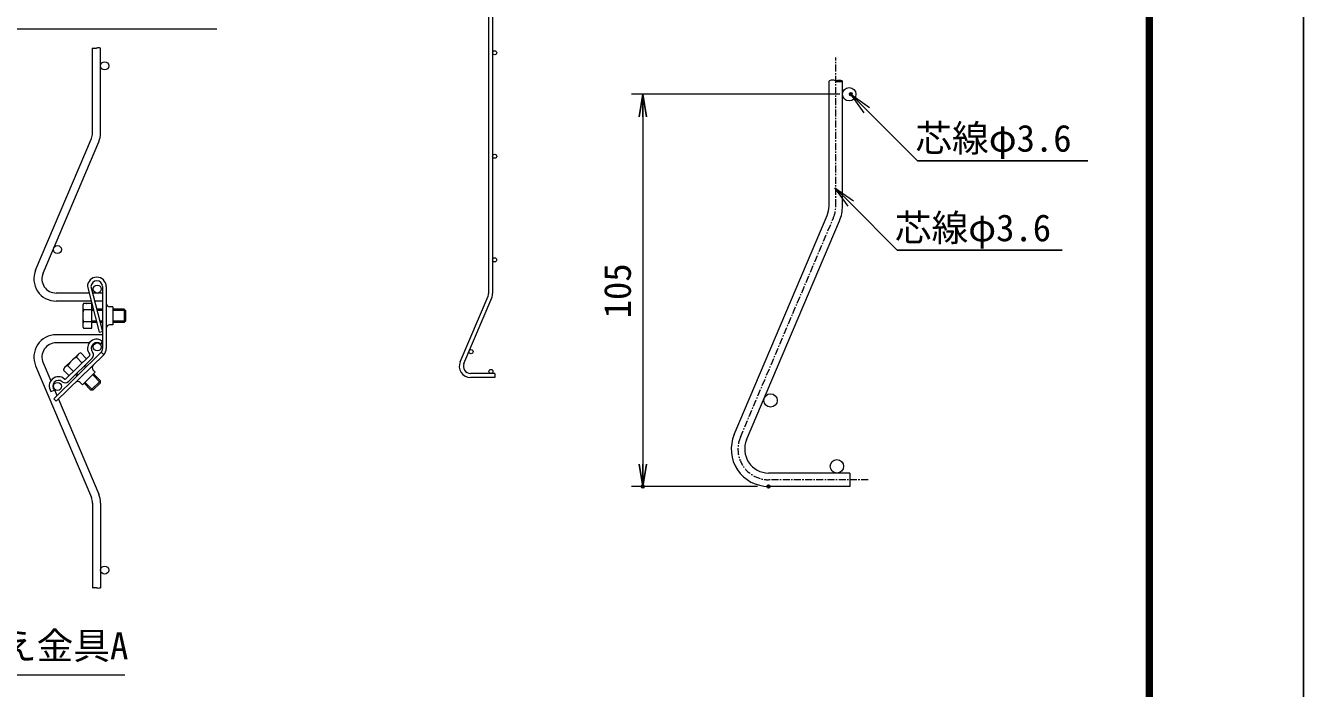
# Model space of a CAD drawing. Units: millimetres, scale not verified. Extents: x -4200 to 4200, y -2970 to 2970.
# Drawn here: x 1919 to 4200, y -241 to 942 of the extents above; entities that cross this region are included whole.
import ezdxf
from ezdxf.enums import TextEntityAlignment as Align

# ---------------------------------------------------------------- set-up
doc = ezdxf.new("R2010")
doc.units = ezdxf.units.MM
doc.header["$LTSCALE"] = 10
doc.header["$PDMODE"] = 32
doc.header["$PDSIZE"] = 5
doc.linetypes.add('USER1', pattern=[2, 1.25, -0.25, 0.25, -0.25])
doc.linetypes.add('USER2', pattern=[0.375, 0.25, -0.125])
for name, color, linetype, lineweight in [('0-1_D-TTL', 7, 'Continuous', 25), ('0-2_D-BMK', 2, 'USER1', 13), ('0-3_D-STR2', 7, 'Continuous', 9), ('0-4_D-STR-DIM', 7, 'Continuous', 13), ('0-5_0', 7, 'Continuous', 25), ('0-7_D-STR-TXT', 7, 'Continuous', 13), ('0-8_D-STR3', 3, 'Continuous', 13)]:
    doc.layers.add(name, color=color, linetype=linetype, lineweight=lineweight)
doc.layers.add('0-6_DEFPOINTS', color=7, linetype='Continuous')
doc.styles.add('ＭＳ ゴシック', font='')
doc.styles.get('ＭＳ ゴシック').set_extended_font_data('MS Gothic')

# ---------------------------------------------------------------- blocks, each defined once
blk = doc.blocks.new('_OPEN')
at = {"layer": '0-5_0'}
blk.add_line((0, 0), (-10, 0), dxfattribs=at)
blk.add_lwpolyline([(-10, 1.667), (0, 0), (-10, -1.667)], dxfattribs=at)
blk = doc.blocks.new('MLeader1')
at = {"layer": '0-7_D-STR-TXT'}
blk.add_line((3392.35, 819.49), (3420.64, 791.21), dxfattribs=at)
blk.add_lwpolyline([(3415.92, 786.49), (3392.35, 819.49), (3425.35, 795.92)], dxfattribs=at)
at = {"layer": '0-7_D-STR-TXT', "lineweight": 25}
blk.add_lwpolyline([(3420.64, 791.21), (3511.38, 700.47), (3808.29, 700.47), (3815.49, 700.47)], dxfattribs=at)
blk = doc.blocks.new('MLeader2')
at = {"layer": '0-7_D-STR-TXT'}
blk.add_line((3363.73, 652.73), (3392.01, 624.44), dxfattribs=at)
blk.add_lwpolyline([(3387.3, 619.73), (3363.73, 652.73), (3396.72, 629.16)], dxfattribs=at)
at = {"layer": '0-7_D-STR-TXT', "lineweight": 25}
blk.add_lwpolyline([(3392.01, 624.44), (3475.05, 541.4), (3762.11, 541.4), (3769.31, 541.4)], dxfattribs=at)

msp = doc.modelspace()

# ---------------------------------------------------------------- linework, layer by layer
at = {"layer": '0-1_D-TTL', "color": 2}
msp.add_lwpolyline([(-4199.68, 2970.23), (4200.32, 2970.23), (4200.32, -2969.77), (-4199.68, -2969.77)], close=True, dxfattribs=at)
at = {"layer": '0-1_D-TTL'}
for points in [[(-3929.68, 2750.23), (3930.32, 2750.23), (3930.32, -2749.77), (-3929.68, -2749.77)], [(-3927.18, 2747.73), (3927.82, 2747.73), (3927.82, -2747.27), (-3927.18, -2747.27)], [(-3924.68, 2745.23), (3925.32, 2745.23), (3925.32, -2744.77), (-3924.68, -2744.77)], [(-3922.18, 2742.73), (3922.82, 2742.73), (3922.82, -2742.27), (-3922.18, -2742.27)], [(-3919.68, 2740.23), (3920.32, 2740.23), (3920.32, -2739.77), (-3919.68, -2739.77)]]:
    msp.add_lwpolyline(points, close=True, dxfattribs=at)
at = {"layer": '0-2_D-BMK'}
for p, q in [((3365.35, 619.89), (3365.35, 885.16)), ((3195.03, 207.52), (3361.01, 598.53)), ((3423.01, 131.49), (3245.35, 131.49))]:
    msp.add_line(p, q, dxfattribs=at)
for centre, start, end in [((3310.68, 619.89), 337, 0), ((3245.35, 186.16), 157, 270)]:
    msp.add_arc(centre, 54.67, start, end, dxfattribs=at)
at = {"layer": '0-3_D-STR2'}
for p, q in [((2745.5, 1918.87), (2745.5, 464.11)), ((2752.7, 1918.87), (2752.7, 464.11)), ((2038.33, 750.44), (2038.33, 901.75)), ((2052.73, 750.44), (2052.73, 901.75)), ((3353.35, 619.89), (3353.35, 843.12)), ((3377.35, 619.89), (3377.35, 843.12)), ((1936.71, 505.82), (2036.29, 740.43)), ((1949.96, 500.2), (2049.55, 734.81)), ((3183.98, 212.21), (3349.96, 603.22)), ((3206.08, 202.83), (3372.05, 593.84)), ((2032.1, 464.6), (1973.53, 464.6)), ((2029.14, 476.16), (2050.02, 394.64)), ((2035.54, 476.16), (2056.03, 396.18)), ((2056.34, 464.6), (2038.5, 464.6)), ((2056.34, 476.16), (2056.34, 365.47)), ((2062.74, 476.16), (2062.74, 365.56)), ((2694.68, 341.81), (2744.48, 459.11)), ((2035.79, 450.2), (1973.53, 450.2)), ((2036.92, 402.19), (2036.92, 445.8)), ((2056.34, 450.2), (2042.19, 450.2)), ((2701.31, 339), (2751.11, 456.3)), ((2056.34, 390.2), (1973.53, 390.2)), ((2050.02, 394.64), (2056.03, 396.18)), ((2032.65, 375.8), (1973.53, 375.8)), ((2049.74, 375.8), (2043.06, 375.8)), ((2049.74, 375.8), (2043.06, 375.8)), ((2055.18, 379.07), (2053.83, 373.22)), ((2056.34, 375.8), (2054.42, 375.8)), ((2053.72, 359.12), (1968.94, 276.07)), ((2058.29, 354.64), (1973.42, 271.49)), ((1990.63, 311.31), (2033.31, 353.12)), ((1995.11, 306.74), (2037.79, 348.55)), ((2053.72, 359.12), (2058.29, 354.64)), ((1936.71, 334.57), (2036.29, 99.96)), ((1949.96, 340.19), (1963.68, 307.88)), ((2756.7, 321.19), (2713.1, 321.19)), ((2756.7, 321.19), (2713.1, 321.19)), ((2756.7, 321.19), (2756.7, 313.99)), ((1967.2, 299.59), (1974.76, 281.77)), ((2756.7, 313.99), (2713.1, 313.99)), ((2756.7, 313.99), (2713.1, 313.99)), ((1964.11, 289.24), (1970.11, 291.21)), ((1968.94, 276.07), (1973.42, 271.49)), ((1977.45, 275.44), (2049.55, 105.58)), ((3390.68, 143.49), (3245.35, 143.49)), ((3390.68, 143.49), (3390.68, 119.49)), ((3390.68, 119.49), (3245.35, 119.49)), ((2038.33, 89.96), (2038.33, -61.36)), ((2052.73, 89.96), (2052.73, -61.36))]:
    msp.add_line(p, q, dxfattribs=at)
for centre, radius in [((2756.3, 893.49), 3.6), ((2059.93, 870.2), 7.2), ((3389.35, 819.49), 12), ((2756.3, 708.74), 3.6), ((1975.66, 542.3), 7.2), ((2756.3, 523.99), 3.6), ((2046.73, 471.8), 7.2), ((2046.73, 368.6), 7.2), ((2714.16, 360.05), 3.6), ((2749.7, 324.79), 3.6), ((1975.66, 298.09), 7.2), ((3248.9, 273), 12), ((3367.35, 155.49), 12), ((2059.93, -29.8), 7.2)]:
    msp.add_circle(centre, radius, dxfattribs=at)
for centre, radius, start, end in [((2012.73, 750.44), 25.6, 337, 0), ((2012.73, 750.44), 40, 337, 0), ((3310.68, 619.89), 42.67, 337, 0), ((3310.68, 619.89), 66.67, 337, 0), ((1973.53, 490.2), 40, 157, 270), ((1973.53, 490.2), 25.6, 157, 270), ((2045.94, 476.16), 16.8, 0, 180), ((2045.94, 476.16), 10.4, 0, 180), ((2732.7, 464.11), 12.8, 337, 0), ((2732.7, 464.11), 20, 337, 0), ((2069.15, 446.38), 6.4, 180, 270), ((1973.53, 350.2), 40, 90, 203), ((2069.15, 401.62), 6.4, 90, 180), ((1973.53, 350.2), 25.6, 90, 203), ((2045.58, 366.01), 16.21, 53.68647, 221.43997), ((2046.4, 365.95), 10.4, 44.409, 219.42046), ((2047.14, 365.56), 9.2, 315.6, 0), ((2047.14, 365.56), 15.6, 315.6, 0), ((2032.19, 354.26), 1.6, 314.409, 39.42046), ((2032.19, 354.26), 8, 314.409, 39.42046), ((2043.91, 331.59), 6.4, 134.409, 224.409), ((2713.1, 333.99), 20, 157, 270), ((2713.1, 333.99), 12.8, 157, 270), ((1977.53, 298.87), 16.52, 48.50138, 215.66553), ((1977.54, 298.49), 10.4, 49.39754, 224.409), ((1989.51, 312.46), 8, 229.39754, 314.409), ((1989.51, 312.46), 1.6, 229.39754, 314.409), ((2011.94, 300.27), 6.4, 44.409, 134.409), ((3245.35, 186.16), 66.67, 157, 270), ((3245.35, 186.16), 42.67, 157, 270), ((2012.73, 89.96), 25.6, 0, 23), ((2012.73, 89.96), 40, 0, 23)]:
    msp.add_arc(centre, radius, start, end, dxfattribs=at)
for centre, major_axis, ratio in [((2041.93, 901.75), (-3.6, 0), 0.114898), ((3371.37, 843.01), (-6, 0), 0.246642), ((2041.93, -61.36), (-3.6, 0), 0.114898)]:
    msp.add_ellipse(centre, major_axis=major_axis, ratio=ratio, dxfattribs=at)
for centre, major_axis, ratio, start_param, end_param in [((2049.13, 901.75), (3.6, 0), 0.114898, 6.2830864, 9.4247776), ((3359.37, 843.01), (-6, 0), 0.246642, 3.2194146, 6.2053633), ((2049.13, -61.36), (3.6, 0), 0.114898, 3.141593, 6.2832842)]:
    msp.add_ellipse(centre, major_axis=major_axis, ratio=ratio, start_param=start_param, end_param=end_param, dxfattribs=at)
at = {"layer": '0-4_D-STR-DIM'}
for p, q in [((3372.35, 819.49), (3000.68, 819.49)), ((3020.68, 779.49), (3020.68, 159.49)), ((3225.35, 119.49), (3000.68, 119.49))]:
    msp.add_line(p, q, dxfattribs=at)
at = {"layer": '0-6_DEFPOINTS'}
for p in [(3392.35, 819.49), (3020.68, 119.49), (3245.35, 119.49)]:
    msp.add_point(p, dxfattribs=at)
at = {"layer": '0-7_D-STR-TXT'}
for points in [[(2260.32, 935.55), (1627.67, 935.55), (1424.9, 499.01)], [(2096.11, -217.52), (1497.47, -217.52), (1398.02, 292.22)]]:
    msp.add_lwpolyline(points, dxfattribs=at)
at = {"layer": '0-8_D-STR3'}
for p, q in [((2020.92, 440.35), (2020.92, 407.64)), ((2036.92, 445.8), (2022.38, 445.8)), ((2036.92, 434.9), (2022.38, 434.9)), ((2039.43, 436), (2036.92, 436)), ((2040.04, 433.6), (2036.92, 433.6)), ((2056.34, 436), (2045.83, 436)), ((2056.34, 433.6), (2046.44, 433.6)), ((2074.62, 439.99), (2068.79, 439.99)), ((2074.62, 439.99), (2074.62, 408.01)), ((2094.52, 436), (2074.62, 436)), ((2096.92, 433.6), (2074.62, 433.6)), ((2096.92, 433.6), (2094.52, 436)), ((2094.52, 436), (2094.52, 412)), ((2096.92, 433.6), (2096.92, 414.4)), ((2036.92, 413.1), (2022.38, 413.1)), ((2044.96, 414.4), (2036.92, 414.4)), ((2045.57, 412), (2036.92, 412)), ((2056.34, 414.4), (2051.36, 414.4)), ((2056.34, 412), (2051.97, 412)), ((2096.92, 414.4), (2074.62, 414.4)), ((2094.52, 412), (2074.62, 412)), ((2096.92, 414.4), (2094.52, 412)), ((2022.38, 402.19), (2036.92, 402.19)), ((2074.62, 408.01), (2068.79, 408.01)), ((2012.45, 355.09), (1989.09, 332.2)), ((2009.58, 350.23), (2019.76, 339.84)), ((2017.37, 357.86), (2027.54, 347.47)), ((1986.22, 327.35), (1996.4, 316.96)), ((1994.01, 334.98), (2004.18, 324.59)), ((2009.59, 320.93), (2012.11, 318.35)), ((2043.18, 323.21), (2020.33, 300.83)), ((2023.31, 334.36), (2025.82, 331.79)), ((2025.02, 336.04), (2027.54, 333.47)), ((2043.18, 323.21), (2039.1, 327.37)), ((2052.45, 308.04), (2040.33, 320.41)), ((2007.88, 319.25), (2010.39, 316.68)), ((2020.33, 300.83), (2016.25, 305)), ((2035.31, 291.24), (2023.19, 303.62)), ((2038.7, 291.21), (2024.9, 305.3)), ((2052.45, 308.04), (2035.31, 291.24)), ((2052.42, 304.64), (2038.61, 318.73)), ((2052.42, 304.64), (2038.7, 291.21)), ((2052.42, 304.64), (2052.45, 308.04)), ((2038.7, 291.21), (2035.31, 291.24))]:
    msp.add_line(p, q, dxfattribs=at)
at = {"layer": '0-8_D-STR3', "linetype": 'USER2'}
msp.add_line((2027.77, 445.8), (2027.94, 445.8), dxfattribs=at)
at = {"layer": '0-8_D-STR3'}
for centre, radius, start, end in [((2031.82, 440.35), 10.9, 150, 210), ((2062.33, 424), 41.41, 164.73852, 195.26148), ((2031.82, 407.64), 10.9, 150, 210), ((2029.75, 314.06), 41.41, 119.14752, 149.67048), ((2020.08, 347.3), 10.9, 104.409, 164.409), ((1996.72, 324.42), 10.9, 104.409, 164.409)]:
    msp.add_arc(centre, radius, start, end, dxfattribs=at)

# ---------------------------------------------------------------- block references
at = {"layer": '0-4_D-STR-DIM', "xscale": 4, "yscale": 4}
for p, rotation in [((3020.68, 819.49), 90), ((3020.68, 119.49), 270)]:
    msp.add_blockref('_OPEN', p, dxfattribs=dict(at, rotation=rotation))
at = {"layer": '0-7_D-STR-TXT'}
for name in ['MLeader1', 'MLeader2']:
    msp.add_blockref(name, (0, 0), dxfattribs=at)

# ---------------------------------------------------------------- texts
at = {"layer": '0-4_D-STR-DIM', "style": 'ＭＳ ゴシック'}
msp.add_text('105', height=48.09, rotation=90, dxfattribs=at).set_placement((3013.93, 419.49), align=Align.BOTTOM_LEFT)
at = {"layer": '0-7_D-STR-TXT', "style": 'ＭＳ ゴシック'}
for s, p in [('芯線φ3.6', (3507.35, 702.53)), ('芯線φ3.6', (3470.71, 542.67)), ('メッシュ押え金具A', (1544.84, -203.29))]:
    msp.add_text(s, height=48.09, dxfattribs=at).set_placement(p, align=Align.BOTTOM_LEFT)

doc.saveas('drawing.dxf')
